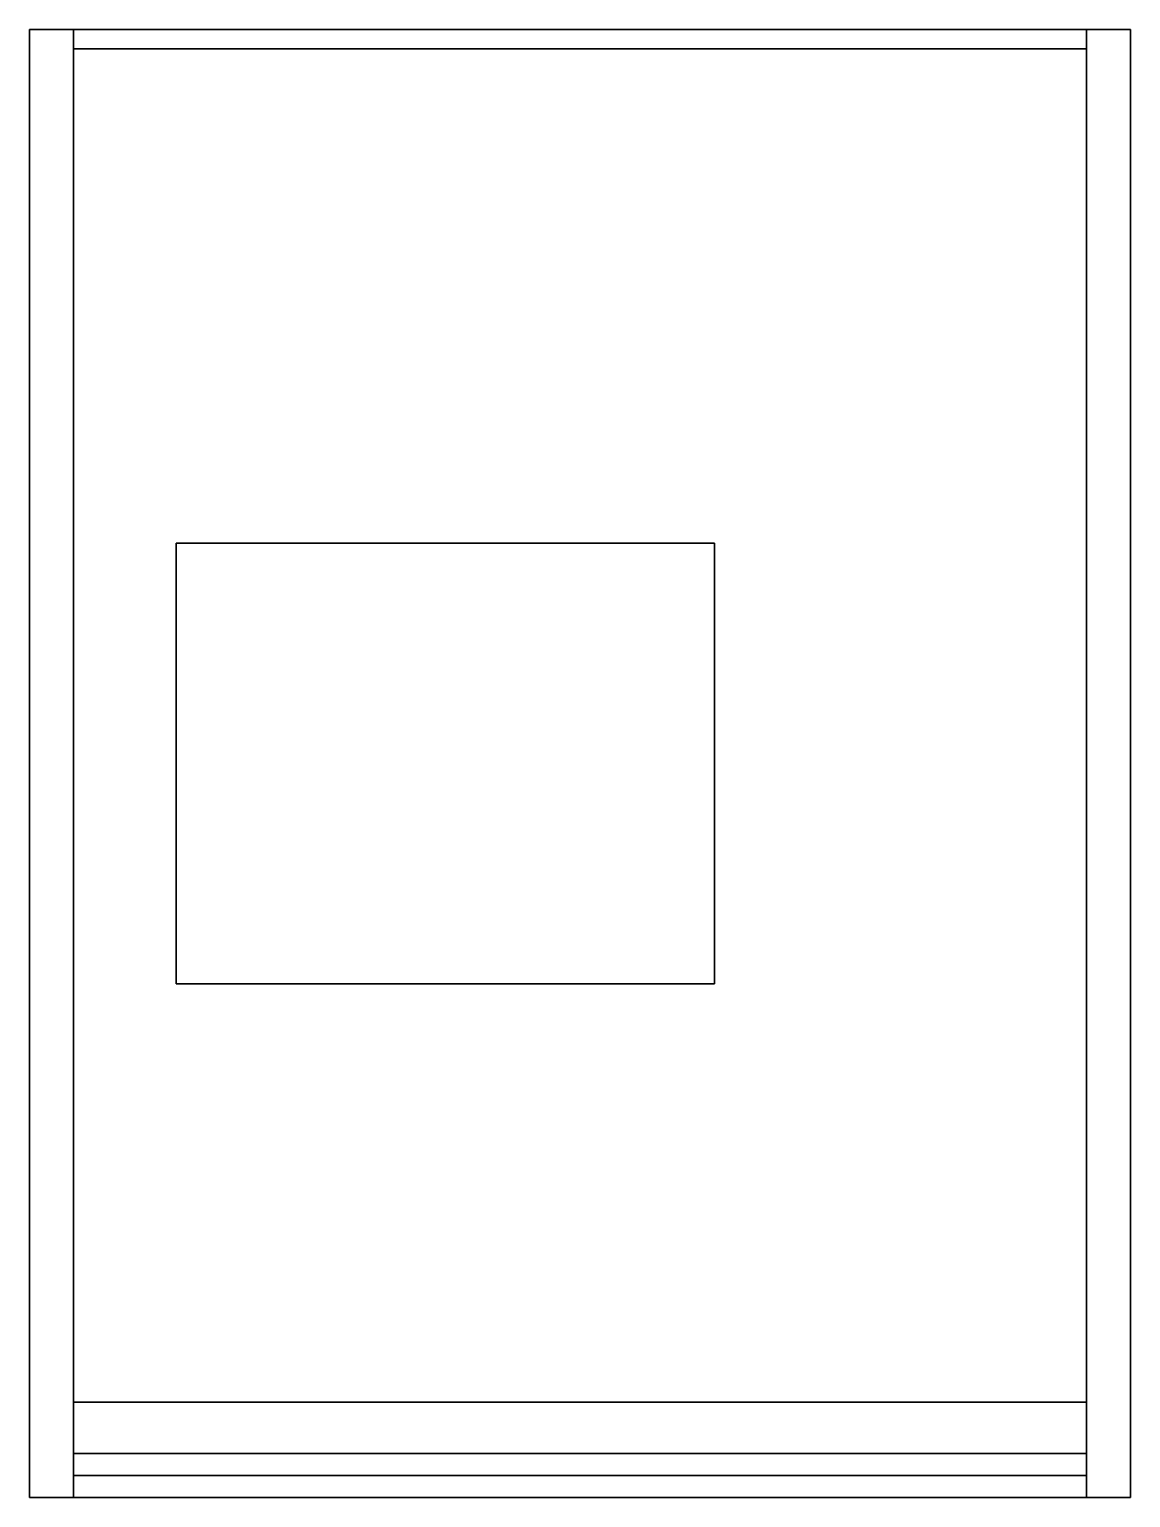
# Model space of a CAD drawing. Header units: millimetres. Extents: x 0 to 450, y -600 to 0.
import ezdxf

# ---------------------------------------------------------------- set-up
doc = ezdxf.new("R2010")
doc.units = ezdxf.units.MM
for name, color, linetype in [('AKSESUAR', 7, 'Continuous'), ('ARKALIK', 7, 'Continuous'), ('BAZA', 7, 'Continuous'), ('GOVDE', 7, 'Continuous'), ('RAFLAR', 7, 'Continuous')]:
    doc.layers.add(name, color=color, linetype=linetype)

msp = doc.modelspace()

# ---------------------------------------------------------------- linework, layer by layer
at = {"layer": 'AKSESUAR'}
for points in [[(60, -390, 672.5), (280, -390, 672.5), (280, -210, 672.5), (60, -210, 672.5)], [(60, -390, 703.5), (280, -390, 703.5), (280, -210, 703.5), (60, -210, 703.5)], [(280, -210, 672.5), (60, -210, 672.5), (60, -210, 703.5), (280, -210, 703.5)], [(60, -210, 672.5), (60, -390, 672.5), (60, -390, 703.5), (60, -210, 703.5)], [(60, -390, 709.5), (280, -390, 709.5), (280, -210, 709.5), (60, -210, 709.5)], [(60, -390, 740.5), (280, -390, 740.5), (280, -210, 740.5), (60, -210, 740.5)], [(280, -210, 709.5), (60, -210, 709.5), (60, -210, 740.5), (280, -210, 740.5)], [(60, -210, 709.5), (60, -390, 709.5), (60, -390, 740.5), (60, -210, 740.5)], [(280, -390, 672.5), (280, -210, 672.5), (280, -210, 703.5), (280, -390, 703.5)], [(280, -390, 709.5), (280, -210, 709.5), (280, -210, 740.5), (280, -390, 740.5)], [(60, -390, 672.5), (280, -390, 672.5), (280, -390, 703.5), (60, -390, 703.5)], [(60, -390, 709.5), (280, -390, 709.5), (280, -390, 740.5), (60, -390, 740.5)]]:
    msp.add_3dface(points, dxfattribs=at)
at = {"layer": 'ARKALIK'}
for points in [[(18, -8, 18), (432, -8, 18), (432, 0, 18), (18, 0, 18)], [(18, -8, 2482), (432, -8, 2482), (432, 0, 2482), (18, 0, 2482)], [(432, 0, 18), (18, 0, 18), (18, 0, 2482), (432, 0, 2482)], [(18, 0, 18), (18, -8, 18), (18, -8, 2482), (18, 0, 2482)], [(432, -8, 18), (432, 0, 18), (432, 0, 2482), (432, -8, 2482)], [(18, -8, 18), (432, -8, 18), (432, -8, 2482), (18, -8, 2482)]]:
    msp.add_3dface(points, dxfattribs=at)
at = {"layer": 'BAZA'}
for points in [[(18, -591), (432, -591), (432, -561), (18, -561)], [(18, -591, 130), (432, -591, 130), (432, -561, 130), (18, -561, 130)], [(432, -561), (18, -561), (18, -561, 130), (432, -561, 130)], [(18, -561), (18, -591), (18, -591, 130), (18, -561, 130)], [(432, -591), (432, -561), (432, -561, 130), (432, -591, 130)], [(18, -591), (432, -591), (432, -591, 130), (18, -591, 130)]]:
    msp.add_3dface(points, dxfattribs=at)
at = {"layer": 'GOVDE'}
for points in [[(0, -600), (18, -600), (18, 0), (0, 0)], [(0, -600, 2500), (18, -600, 2500), (18, 0, 2500), (0, 0, 2500)], [(18, 0), (0, 0), (0, 0, 2500), (18, 0, 2500)], [(0, 0), (0, -600), (0, -600, 2500), (0, 0, 2500)], [(18, -600), (18, 0), (18, 0, 2500), (18, -600, 2500)], [(18, -600), (432, -600), (432, 0), (18, 0)], [(18, -600, 18), (432, -600, 18), (432, 0, 18), (18, 0, 18)], [(432, 0), (18, 0), (18, 0, 18), (432, 0, 18)], [(18, 0), (18, -600), (18, -600, 18), (18, 0, 18)], [(18, -600, 2482), (432, -600, 2482), (432, 0, 2482), (18, 0, 2482)], [(18, -600, 2500), (432, -600, 2500), (432, 0, 2500), (18, 0, 2500)], [(432, 0, 2482), (18, 0, 2482), (18, 0, 2500), (432, 0, 2500)], [(18, 0, 2482), (18, -600, 2482), (18, -600, 2500), (18, 0, 2500)], [(432, -600), (450, -600), (450, 0), (432, 0)], [(432, -600, 2500), (450, -600, 2500), (450, 0, 2500), (432, 0, 2500)], [(450, 0), (432, 0), (432, 0, 2500), (450, 0, 2500)], [(432, 0), (432, -600), (432, -600, 2500), (432, 0, 2500)], [(432, -600), (432, 0), (432, 0, 18), (432, -600, 18)], [(432, -600, 2482), (432, 0, 2482), (432, 0, 2500), (432, -600, 2500)], [(450, -600), (450, 0), (450, 0, 2500), (450, -600, 2500)], [(0, -600), (18, -600), (18, -600, 2500), (0, -600, 2500)], [(18, -600), (432, -600), (432, -600, 18), (18, -600, 18)], [(18, -600, 2482), (432, -600, 2482), (432, -600, 2500), (18, -600, 2500)], [(432, -600), (450, -600), (450, -600, 2500), (432, -600, 2500)]]:
    msp.add_3dface(points, dxfattribs=at)
at = {"layer": 'RAFLAR'}
for points in [[(18, -582, 2126), (432, -582, 2126), (432, 0, 2126), (18, 0, 2126)], [(18, -582, 2144), (432, -582, 2144), (432, 0, 2144), (18, 0, 2144)], [(432, 0, 2126), (18, 0, 2126), (18, 0, 2144), (432, 0, 2144)], [(18, 0, 2126), (18, -582, 2126), (18, -582, 2144), (18, 0, 2144)], [(18, -582, 331), (432, -582, 331), (432, 0, 331), (18, 0, 331)], [(18, -582, 349), (432, -582, 349), (432, 0, 349), (18, 0, 349)], [(432, 0, 331), (18, 0, 331), (18, 0, 349), (432, 0, 349)], [(18, 0, 331), (18, -582, 331), (18, -582, 349), (18, 0, 349)], [(18, -582, 631), (432, -582, 631), (432, 0, 631), (18, 0, 631)], [(18, -582, 649), (432, -582, 649), (432, 0, 649), (18, 0, 649)], [(432, 0, 631), (18, 0, 631), (18, 0, 649), (432, 0, 649)], [(18, 0, 631), (18, -582, 631), (18, -582, 649), (18, 0, 649)], [(18, -582, 931), (432, -582, 931), (432, 0, 931), (18, 0, 931)], [(18, -582, 949), (432, -582, 949), (432, 0, 949), (18, 0, 949)], [(432, 0, 931), (18, 0, 931), (18, 0, 949), (432, 0, 949)], [(18, 0, 931), (18, -582, 931), (18, -582, 949), (18, 0, 949)], [(18, -582, 1231), (432, -582, 1231), (432, 0, 1231), (18, 0, 1231)], [(18, -582, 1249), (432, -582, 1249), (432, 0, 1249), (18, 0, 1249)], [(432, 0, 1231), (18, 0, 1231), (18, 0, 1249), (432, 0, 1249)], [(18, 0, 1231), (18, -582, 1231), (18, -582, 1249), (18, 0, 1249)], [(18, -582, 1531), (432, -582, 1531), (432, 0, 1531), (18, 0, 1531)], [(18, -582, 1549), (432, -582, 1549), (432, 0, 1549), (18, 0, 1549)], [(432, 0, 1531), (18, 0, 1531), (18, 0, 1549), (432, 0, 1549)], [(18, 0, 1531), (18, -582, 1531), (18, -582, 1549), (18, 0, 1549)], [(18, -582, 1831), (432, -582, 1831), (432, 0, 1831), (18, 0, 1831)], [(18, -582, 1849), (432, -582, 1849), (432, 0, 1849), (18, 0, 1849)], [(432, 0, 1831), (18, 0, 1831), (18, 0, 1849), (432, 0, 1849)], [(18, 0, 1831), (18, -582, 1831), (18, -582, 1849), (18, 0, 1849)], [(432, -582, 2126), (432, 0, 2126), (432, 0, 2144), (432, -582, 2144)], [(432, -582, 331), (432, 0, 331), (432, 0, 349), (432, -582, 349)], [(432, -582, 631), (432, 0, 631), (432, 0, 649), (432, -582, 649)], [(432, -582, 931), (432, 0, 931), (432, 0, 949), (432, -582, 949)], [(432, -582, 1231), (432, 0, 1231), (432, 0, 1249), (432, -582, 1249)], [(432, -582, 1531), (432, 0, 1531), (432, 0, 1549), (432, -582, 1549)], [(432, -582, 1831), (432, 0, 1831), (432, 0, 1849), (432, -582, 1849)], [(18, -582, 2126), (432, -582, 2126), (432, -582, 2144), (18, -582, 2144)], [(18, -582, 331), (432, -582, 331), (432, -582, 349), (18, -582, 349)], [(18, -582, 631), (432, -582, 631), (432, -582, 649), (18, -582, 649)], [(18, -582, 931), (432, -582, 931), (432, -582, 949), (18, -582, 949)], [(18, -582, 1231), (432, -582, 1231), (432, -582, 1249), (18, -582, 1249)], [(18, -582, 1531), (432, -582, 1531), (432, -582, 1549), (18, -582, 1549)], [(18, -582, 1831), (432, -582, 1831), (432, -582, 1849), (18, -582, 1849)]]:
    msp.add_3dface(points, dxfattribs=at)

doc.saveas('drawing.dxf')
